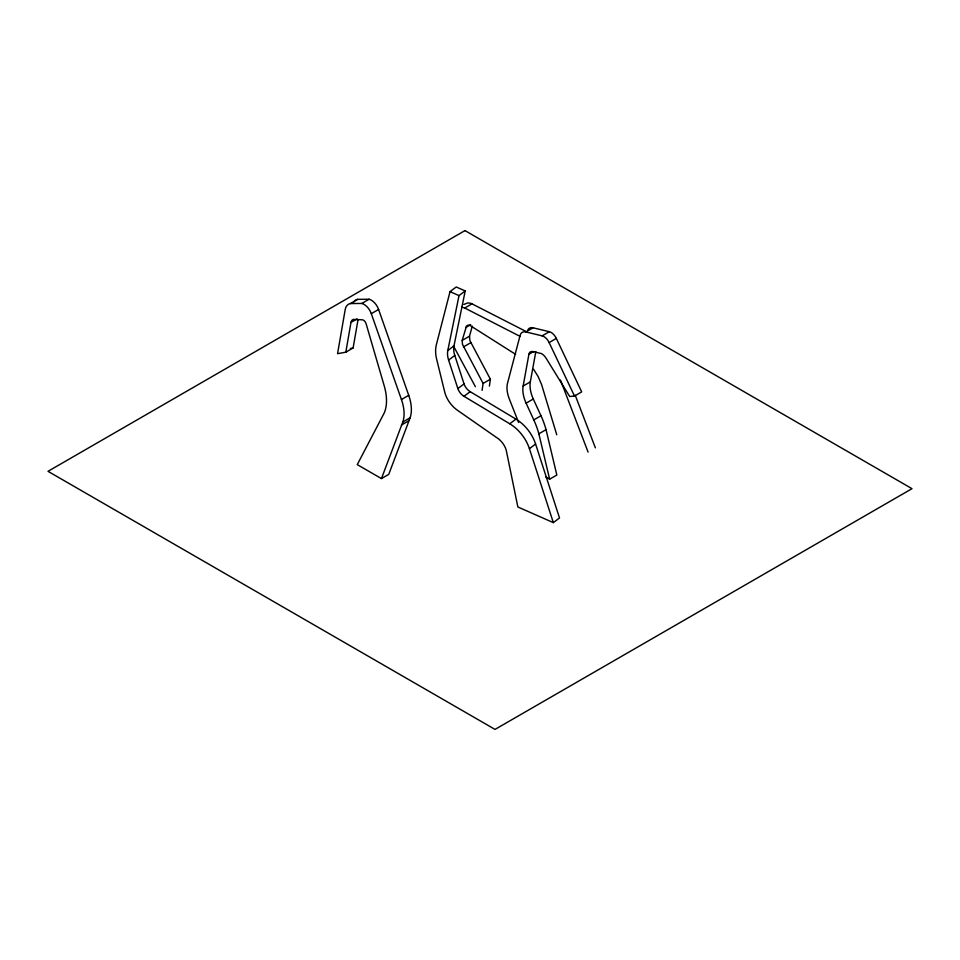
<?xml version="1.0" encoding="UTF-8"?>
<svg xmlns="http://www.w3.org/2000/svg" width="960" height="960" viewBox="0 0 960 960"><rect width="100%" height="100%" fill="white"/><g stroke="black" fill="none" stroke-linecap="round" stroke-linejoin="round"><path stroke-width="1.44" d="M515.616 354.348L469.92 325.404L468.084 325.104L466.5 326.076L462.192 340.416L462.456 344.304L483.096 383.436L482.088 390.36M472.296 326.136L469.5 336.192L469.908 340.644L490.392 379.224L489.384 386.136M345.816 352.188L350.988 322.404A8.448 4.884 60 0 1 353.4 319.416L362.256 319.788A4.056 2.34 60 0 1 366.192 324.036L384.216 385.836A44.292 25.572 60 0 1 384.216 412.992L357.264 464.628L381.456 478.584L388.752 474.372L410.196 417.588A34.476 19.896 60 0 0 408.732 395.316L378.6 309.468A11.448 6.612 60 0 0 369.096 299.244L357.72 299.352L350.412 303.564A16.824 9.72 60 0 0 345.192 309.624L337.56 353.676L345.816 352.188L353.112 347.976L358.044 319.608M535.836 351.576L530.328 381.876A24.468 14.124 60 0 0 533.292 399.012L540.984 415.752A56.304 32.508 60 0 1 546.048 429.66L556.836 475.032L549.636 479.184L538.848 433.812A56.304 32.508 60 0 0 533.796 419.904L526.104 403.164A24.468 14.124 60 0 1 523.14 386.04L528.912 354.288A7.776 4.488 60 0 1 532.704 351.588L541.284 353.52A9.3 5.376 60 0 1 546.432 358.764L569.7 396.504L574.5 396.036L581.688 391.884L556.32 338.412A9.168 5.292 60 0 0 549.336 331.704L533.064 327.792A11.868 6.852 60 0 0 527.784 330M553.332 522.624L529.416 448.692A31.704 20.568 52.9 0 0 509.772 423.792L463.992 396.324A9.888 6.42 52.9 0 1 457.872 388.572L448.608 360.096A20.34 13.188 52.9 0 1 447.792 350.556L459.024 295.608L465.204 290.94L456.216 286.98L450.036 291.636L436.368 344.7A35.124 22.788 52.9 0 0 436.668 359.292L444.696 391.944A22.26 14.436 52.9 0 0 457.44 410.256L496.2 437.28A15.456 10.02 52.9 0 1 506.208 450.132L517.86 506.976L553.332 522.624L559.512 517.968L535.596 444.024A31.704 20.568 52.9 0 0 515.952 419.124L470.172 391.656A9.888 6.42 52.9 0 1 464.052 383.916L454.788 355.428A20.34 13.188 52.9 0 1 453.972 345.888L465.204 290.94M381.456 478.584L402.888 421.8A34.476 19.896 60 0 0 401.436 399.528L371.304 313.68A11.448 6.612 60 0 0 361.8 303.456L350.412 303.564M447.792 350.556L453.972 345.888M448.608 360.096L454.788 355.428M457.872 388.572L464.052 383.916M463.992 396.324L470.172 391.656M509.772 423.792L515.952 419.124M529.416 448.692L535.596 444.024M463.86 304.464L467.796 302.904L471.012 303.348L525.9 331.404M361.8 303.456L369.096 299.244M350.988 322.404L357.072 318.9M371.304 313.68L378.6 309.468M461.568 307.104L464.76 308.016L472.068 303.804M465.792 327.48L470.664 324.672M462.192 340.416L469.5 336.192M463.464 346.92L470.76 342.708M401.436 399.528L408.732 395.316M518.592 422.472L509.292 398.904A23.544 13.596 60 0 1 507.528 383.208L520.104 335.436A11.868 6.852 60 0 1 525.876 331.944L533.064 327.792M525.876 331.944L542.136 335.856L549.336 331.704M402.804 422.028L410.1 417.816M401.436 425.04L408.732 420.816M528.912 354.288L533.712 351.516M542.136 335.856A9.168 5.292 60 0 1 549.132 342.576L556.32 338.412M483.096 383.436L490.392 379.224M523.14 386.04L530.328 381.876M526.104 403.164L533.292 399.012M533.796 419.904L540.984 415.752M538.848 433.812L546.048 429.66M350.364 348.468L353.112 347.976M450.036 291.636L459.024 295.608M464.76 308.016L519.912 336.3M545.88 477.012L549.636 479.184M533.568 369.276L538.116 376.512L541.584 384.564L556.74 434.736M453.432 345.9L475.404 386.736M549.132 342.576L574.5 396.036M575.22 395.232L595.38 447.852M560.496 380.064L588.084 452.064M353.868 301.836A16.824 9.72 60 0 1 357.72 299.352M464.976 230.592L48 471.324L495.024 729.408L912 488.676L464.976 230.592"/></g></svg>
